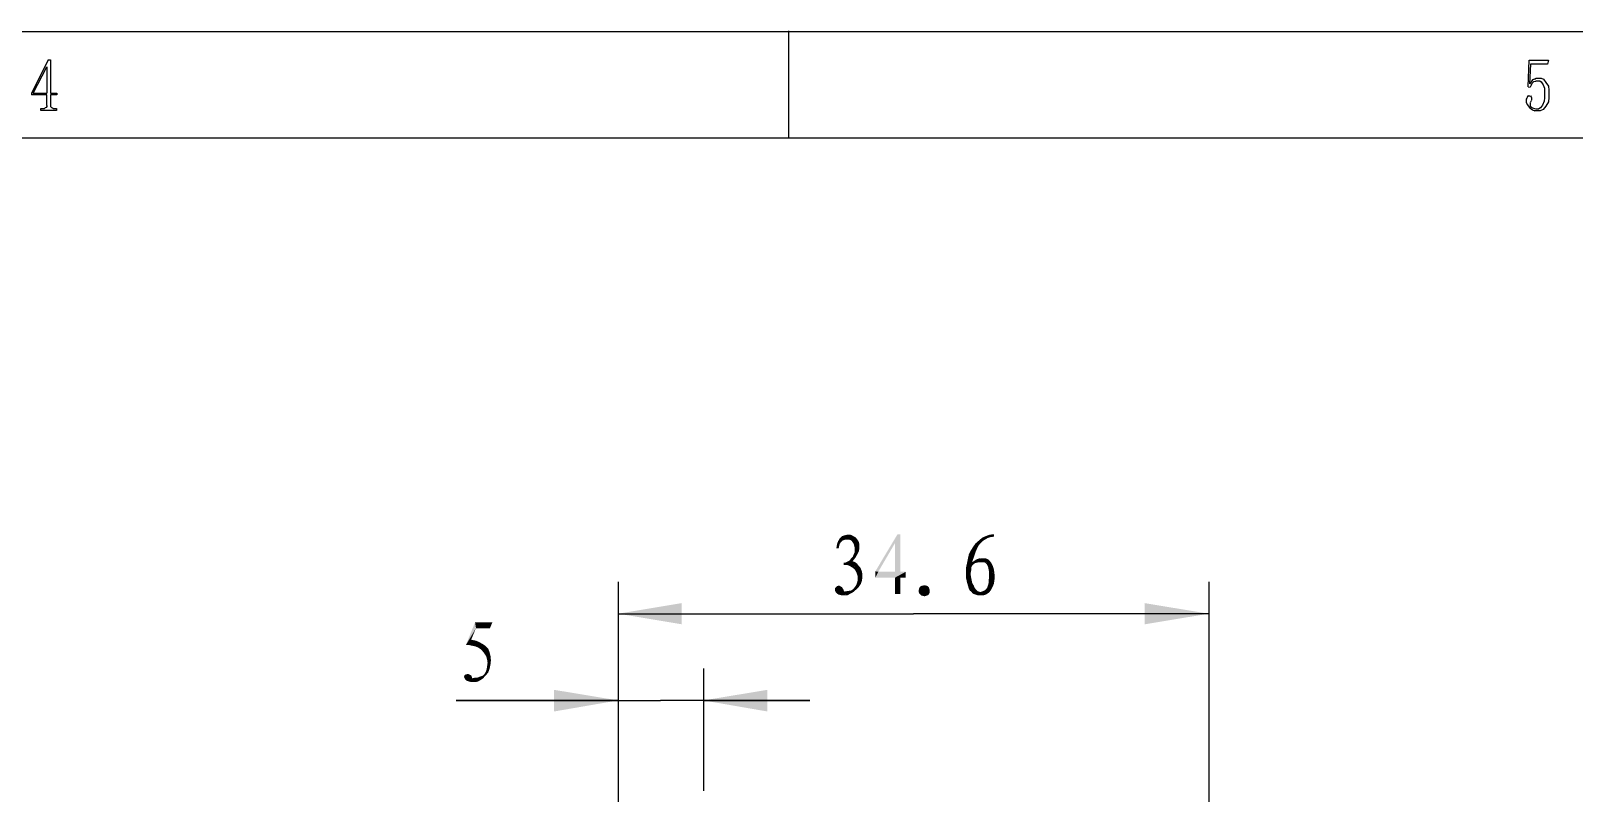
# Model space of a CAD drawing. Header units: millimetres. Extents: x 67 to 592, y -195 to 280.
# Drawn here: x 372.7 to 463.1, y 131.4 to 176.1 of the extents above; entities that cross this region are included whole.
import ezdxf

# ---------------------------------------------------------------- set-up
doc = ezdxf.new("R2010")
doc.units = ezdxf.units.MM
doc.layers.add('PDF_图层 1', color=7, linetype='Continuous', true_color=0x231f20)

msp = doc.modelspace()

# ---------------------------------------------------------------- linework, layer by layer
at = {"layer": 'PDF_图层 1', "color": 7, "lineweight": -3}
for points in [[(67.069, -195.181), (67.069, 176.049), (592.068, 176.049)], [(417.078, 176.077), (417.078, 169.812)], [(373.704, 174.384), (372.716, 172.409)], [(372.83, 172.437), (373.62, 173.961), (373.62, 172.437)], [(373.704, 174.384), (373.845, 174.384)], [(373.845, 174.384), (373.845, 172.437)], [(460.395, 172.804), (460.452, 174.356), (461.58, 174.356)], [(460.536, 174.13), (460.48, 172.973)], [(461.524, 174.13), (460.536, 174.13)], [(461.58, 174.356), (461.524, 174.13)], [(460.395, 172.804), (460.508, 172.776)], [(460.564, 173.086), (460.48, 172.973)], [(460.564, 172.888), (460.508, 172.775)], [(460.649, 173.199), (460.564, 173.086)], [(460.621, 173.001), (460.564, 172.889)], [(460.705, 173.086), (460.621, 173.001)], [(460.762, 173.256), (460.649, 173.199)], [(460.818, 173.114), (460.706, 173.086)], [(460.762, 173.255), (460.875, 173.312), (460.96, 173.312)], [(460.875, 173.142), (460.818, 173.114)], [(460.875, 173.142), (461.072, 173.142), (461.157, 173.086)], [(460.959, 173.312), (461.157, 173.312)], [(461.157, 173.312), (461.298, 173.255)], [(461.157, 173.086), (461.27, 172.917)], [(461.27, 172.917), (461.355, 172.719)], [(461.298, 173.256), (461.439, 173.058)], [(461.355, 172.719), (461.355, 172.55)], [(461.439, 173.058), (461.58, 172.832)], [(461.58, 172.832), (461.609, 172.606)], [(372.717, 172.409), (372.717, 172.324)], [(373.62, 171.703), (373.62, 172.324), (372.717, 172.324)], [(372.829, 172.437), (373.62, 172.437)], [(373.845, 172.437), (374.212, 172.437)], [(373.845, 172.324), (373.845, 171.703)], [(374.212, 172.324), (373.845, 172.324)], [(374.212, 172.437), (374.212, 172.324)], [(460.31, 172.127), (460.282, 172.07)], [(460.282, 172.07), (460.282, 171.901)], [(460.282, 171.901), (460.339, 171.76)], [(460.339, 172.183), (460.31, 172.127)], [(460.367, 172.24), (460.339, 172.183)], [(460.423, 172.268), (460.367, 172.239)], [(460.423, 172.268), (460.508, 172.268)], [(460.508, 171.873), (460.508, 171.816)], [(460.508, 171.816), (460.508, 171.703)], [(460.536, 172.268), (460.564, 172.211)], [(460.564, 171.986), (460.536, 171.901)], [(460.564, 172.211), (460.593, 172.155)], [(460.593, 172.155), (460.593, 172.098)], [(460.593, 172.099), (460.593, 172.014)], [(461.326, 171.957), (461.242, 171.731)], [(461.355, 172.155), (461.326, 171.957)], [(461.355, 172.55), (461.355, 172.155)], [(461.58, 171.929), (461.439, 171.675)], [(461.609, 172.183), (461.58, 171.929)], [(461.609, 172.607), (461.609, 172.183)], [(373.281, 171.421), (373.281, 171.534), (373.478, 171.534)], [(374.184, 171.421), (373.281, 171.421)], [(373.535, 171.562), (373.478, 171.534)], [(373.591, 171.59), (373.535, 171.562)], [(373.62, 171.647), (373.591, 171.59)], [(373.62, 171.703), (373.62, 171.647)], [(373.845, 171.703), (373.845, 171.647)], [(373.845, 171.647), (373.902, 171.59)], [(373.902, 171.59), (373.958, 171.562)], [(373.958, 171.562), (374.015, 171.534)], [(374.015, 171.534), (374.184, 171.534)], [(374.184, 171.534), (374.184, 171.421)], [(460.339, 171.76), (460.48, 171.59)], [(460.48, 171.59), (460.649, 171.449)], [(460.508, 171.703), (460.536, 171.647)], [(460.536, 171.647), (460.649, 171.562)], [(460.649, 171.562), (460.762, 171.534)], [(460.649, 171.449), (460.79, 171.393)], [(460.762, 171.534), (460.847, 171.506)], [(461.101, 171.393), (460.79, 171.393)], [(460.847, 171.506), (461.016, 171.506)], [(461.129, 171.562), (461.016, 171.506)], [(461.27, 171.478), (461.101, 171.393)], [(461.242, 171.732), (461.129, 171.562)], [(461.439, 171.675), (461.27, 171.477)], [(98.337, 169.813), (585.803, 169.813), (585.803, -188.916)], [(407.088, 143.794), (407.088, 123.335)], [(441.685, 143.794), (441.685, 115.913)], [(407.088, 141.932), (424.387, 141.932)], [(441.685, 141.932), (424.387, 141.932)], [(407.088, 138.715), (407.088, 123.335)], [(412.083, 138.715), (412.083, 131.547)], [(407.088, 136.852), (397.606, 136.852), (409.571, 136.852)], [(412.083, 136.852), (418.319, 136.852), (409.571, 136.852)]]:
    msp.add_lwpolyline(points, dxfattribs=at)
msp.add_open_spline([(407.088, 126.58), (407.088, 127.794), (407.088, 129.007), (407.088, 130.221), (407.088, 82.962), (407.088, 35.703), (407.088, -11.555), (407.088, -11.602), (407.088, -11.649), (407.088, -11.696), (407.128, -12.125), (407.503, -12.508), (407.935, -12.543), (407.972, -12.553), (408.01, -12.562), (408.047, -12.571)], degree=3, knots=[0, 0, 0, 0, 1, 1, 1, 2, 2, 2, 3, 3, 3, 4, 4, 4, 5, 5, 5, 5], dxfattribs=at)
at = {"layer": 'PDF_图层 1', "color": 7, "lineweight": -3, "transparency": 33554559}
for points in [[(373.62, 173.961), (373.62, 173.933), (373.648, 173.961), (373.648, 173.933)], [(460.508, 172.268), (460.508, 172.24), (460.536, 172.268), (460.536, 172.24)], [(460.536, 171.901), (460.536, 171.873), (460.564, 171.901), (460.564, 171.873)], [(460.593, 172.014), (460.593, 171.986), (460.621, 172.014), (460.621, 171.986)]]:
    msp.add_solid(points, dxfattribs=at)
at = {"layer": 'PDF_图层 1', "color": 7, "transparency": 33554559}
for points in [[(420.859, 146.475), (420.125, 146.39), (420.972, 146.419)], [(420.21, 146.475), (420.125, 146.39), (420.86, 146.475)], [(420.295, 146.503), (420.21, 146.475), (420.775, 146.531)], [(420.775, 146.531), (420.21, 146.475), (420.859, 146.475)], [(420.379, 146.531), (420.295, 146.503), (420.775, 146.531)], [(420.521, 146.56), (420.379, 146.531), (420.69, 146.56)], [(420.69, 146.56), (420.379, 146.531), (420.775, 146.531)], [(423.625, 146.588), (423.314, 146.08), (422.157, 144.415)], [(423.625, 146.588), (422.157, 144.415), (423.456, 146.588)], [(423.314, 146.08), (423.314, 144.386), (423.625, 146.588)], [(423.625, 146.588), (423.314, 144.386), (423.625, 144.386)], [(428.62, 146.475), (428.423, 146.39), (429.099, 146.447)], [(428.845, 146.56), (428.62, 146.475), (429.099, 146.588)], [(429.099, 146.588), (428.62, 146.475), (429.099, 146.447)], [(419.871, 145.77), (420.013, 145.77), (420.041, 145.911)], [(419.9, 145.939), (419.872, 145.77), (420.041, 145.911)], [(419.928, 146.08), (419.9, 145.938), (420.069, 146.023)], [(419.9, 145.939), (420.041, 145.911), (420.069, 146.023)], [(419.984, 146.193), (419.928, 146.08), (420.182, 146.165)], [(419.928, 146.08), (420.125, 146.108), (420.182, 146.165)], [(419.928, 146.08), (420.069, 146.023), (420.125, 146.108)], [(420.041, 146.306), (419.984, 146.193), (420.408, 146.277)], [(419.984, 146.193), (420.323, 146.249), (420.408, 146.277)], [(419.984, 146.193), (420.238, 146.221), (420.323, 146.249)], [(419.984, 146.193), (420.182, 146.165), (420.238, 146.221)], [(420.125, 146.39), (420.041, 146.306), (421.057, 146.334)], [(420.041, 146.306), (420.408, 146.277), (421.057, 146.334)], [(420.972, 146.419), (420.125, 146.39), (421.057, 146.334)], [(420.408, 146.277), (420.521, 146.277), (421.057, 146.334)], [(420.521, 146.277), (420.605, 146.277), (421.057, 146.334)], [(420.605, 146.277), (420.69, 146.249), (421.057, 146.334)], [(421.057, 146.334), (420.69, 146.249), (421.142, 146.221)], [(420.69, 146.249), (420.775, 146.192), (421.142, 146.221)], [(420.775, 146.193), (420.831, 146.108), (421.142, 146.221)], [(421.142, 146.221), (420.831, 146.108), (421.198, 146.108)], [(420.831, 146.108), (420.888, 146.023), (421.197, 146.108)], [(421.198, 146.108), (420.887, 146.023), (421.226, 145.967)], [(420.887, 146.023), (420.916, 145.911), (421.226, 145.967)], [(420.916, 145.911), (420.944, 145.798), (421.226, 145.967)], [(421.226, 145.967), (420.944, 145.798), (421.226, 145.798)], [(420.944, 145.798), (420.944, 145.657), (421.226, 145.798)], [(420.944, 145.657), (421.198, 145.6), (421.226, 145.798)], [(420.944, 145.657), (420.944, 145.516), (421.198, 145.6)], [(420.944, 145.516), (421.113, 145.431), (421.198, 145.6)], [(422.157, 144.415), (423.314, 146.08), (422.327, 144.387)], [(427.745, 145.628), (427.632, 145.403), (428.027, 145.544)], [(427.886, 145.854), (427.745, 145.628), (428.112, 145.742)], [(427.745, 145.628), (428.027, 145.544), (428.112, 145.741)], [(427.886, 145.854), (428.197, 145.911), (428.309, 146.052)], [(428.027, 146.052), (427.886, 145.854), (428.309, 146.052)], [(427.886, 145.854), (428.112, 145.742), (428.197, 145.911)], [(428.224, 146.221), (428.027, 146.052), (428.451, 146.193)], [(428.027, 146.052), (428.309, 146.052), (428.45, 146.193)], [(428.422, 146.39), (428.224, 146.221), (428.732, 146.362)], [(428.224, 146.221), (428.591, 146.277), (428.732, 146.362)], [(428.224, 146.221), (428.451, 146.193), (428.591, 146.277)], [(428.422, 146.39), (428.902, 146.419), (429.099, 146.447)], [(428.422, 146.39), (428.732, 146.362), (428.902, 146.419)], [(420.408, 144.923), (420.295, 144.782), (421.085, 144.866)], [(420.295, 144.923), (420.295, 144.782), (420.408, 144.923)], [(420.295, 144.782), (420.521, 144.782), (421.085, 144.866)], [(420.521, 144.979), (420.408, 144.923), (420.972, 144.951)], [(420.972, 144.951), (420.408, 144.923), (421.085, 144.866)], [(420.633, 145.036), (420.521, 144.979), (420.831, 145.008)], [(420.831, 145.007), (420.521, 144.98), (420.972, 144.951)], [(421.085, 144.866), (420.521, 144.782), (421.17, 144.754)], [(420.521, 144.782), (420.662, 144.725), (421.17, 144.754)], [(420.718, 145.149), (420.633, 145.036), (421, 145.233)], [(420.633, 145.036), (420.831, 145.008), (421, 145.233)], [(421.17, 144.753), (420.662, 144.726), (421.254, 144.669)], [(420.662, 144.725), (420.803, 144.64), (421.254, 144.669)], [(420.831, 145.262), (420.718, 145.149), (421, 145.234)], [(420.803, 144.64), (420.916, 144.556), (421.254, 144.669)], [(420.831, 145.262), (421, 145.234), (421.113, 145.431)], [(420.887, 145.403), (420.831, 145.262), (421.114, 145.43)], [(420.944, 145.516), (420.887, 145.403), (421.113, 145.431)], [(421.254, 144.669), (420.916, 144.556), (421.311, 144.556)], [(427.519, 144.866), (427.463, 144.612), (427.914, 144.838)], [(427.463, 144.612), (427.829, 144.754), (427.914, 144.838)], [(427.463, 144.612), (427.773, 144.64), (427.829, 144.754)], [(427.575, 145.149), (427.519, 144.867), (427.858, 145.064)], [(427.519, 144.866), (427.83, 144.951), (427.858, 145.064)], [(427.519, 144.866), (428.112, 144.923), (428.253, 144.951)], [(427.829, 144.951), (427.519, 144.866), (428.253, 144.951)], [(427.519, 144.866), (427.999, 144.895), (428.112, 144.923)], [(427.519, 144.866), (427.914, 144.838), (427.999, 144.895)], [(427.632, 145.403), (427.575, 145.149), (427.97, 145.375)], [(427.575, 145.149), (427.914, 145.205), (427.971, 145.375)], [(427.575, 145.149), (427.858, 145.064), (427.914, 145.205)], [(427.632, 145.403), (427.97, 145.375), (428.027, 145.544)], [(428.761, 145.12), (427.829, 144.951), (428.874, 145.008)], [(428.083, 145.12), (427.829, 144.951), (428.761, 145.12)], [(427.829, 144.951), (428.253, 144.951), (428.874, 145.008)], [(428.168, 145.149), (428.083, 145.121), (428.62, 145.177)], [(428.62, 145.177), (428.084, 145.12), (428.761, 145.12)], [(428.478, 145.177), (428.168, 145.149), (428.62, 145.177)], [(428.366, 145.177), (428.168, 145.149), (428.478, 145.177)], [(428.253, 145.177), (428.168, 145.149), (428.366, 145.177)], [(428.253, 144.951), (428.423, 144.951), (428.874, 145.008)], [(428.422, 144.951), (428.507, 144.951), (428.874, 145.008)], [(428.507, 144.951), (428.591, 144.923), (428.874, 145.008)], [(428.874, 145.007), (428.591, 144.923), (428.958, 144.895)], [(428.591, 144.923), (428.676, 144.838), (428.958, 144.895)], [(428.676, 144.838), (428.704, 144.782), (428.958, 144.895)], [(428.958, 144.895), (428.704, 144.782), (429.043, 144.725)], [(428.704, 144.782), (428.761, 144.669), (429.043, 144.725)], [(428.761, 144.669), (428.789, 144.528), (429.043, 144.726)], [(429.043, 144.725), (428.789, 144.528), (429.099, 144.528)], [(420.916, 144.556), (421, 144.443), (421.311, 144.556)], [(421.311, 144.556), (421, 144.443), (421.368, 144.415)], [(421, 144.443), (421.057, 144.331), (421.367, 144.415)], [(421.367, 144.415), (421.057, 144.331), (421.396, 144.245)], [(421.057, 144.331), (421.114, 144.161), (421.396, 144.245)], [(421.113, 143.851), (421.085, 143.738), (421.367, 143.851)], [(421.085, 143.737), (421.311, 143.681), (421.367, 143.85)], [(421.113, 144.161), (421.113, 144.02), (421.396, 144.048)], [(421.113, 144.02), (421.113, 143.851), (421.396, 144.048)], [(421.113, 143.851), (421.367, 143.851), (421.396, 144.048)], [(421.396, 144.245), (421.114, 144.161), (421.396, 144.048)], [(422.157, 144.415), (422.157, 144.048), (422.327, 144.387)], [(423.625, 144.386), (422.157, 144.048), (423.935, 144.386)], [(423.314, 144.386), (422.157, 144.048), (423.625, 144.386)], [(422.327, 144.386), (422.157, 144.048), (423.314, 144.386)], [(422.157, 144.048), (423.314, 144.048), (423.935, 144.386)], [(423.314, 144.048), (423.625, 144.048), (423.935, 144.386)], [(423.314, 144.048), (423.314, 143.089), (423.625, 144.048)], [(423.625, 144.048), (423.314, 143.089), (423.625, 143.089)], [(423.935, 144.386), (423.625, 144.048), (423.935, 144.048)], [(427.773, 144.64), (427.463, 144.613), (427.773, 144.556)], [(427.463, 144.612), (427.463, 144.331), (427.773, 144.556)], [(427.773, 144.556), (427.463, 144.33), (427.773, 144.471)], [(427.463, 144.331), (427.745, 144.331), (427.773, 144.472)], [(427.745, 144.331), (427.463, 144.048), (427.745, 144.189)], [(427.463, 144.331), (427.463, 144.048), (427.745, 144.331)], [(427.745, 144.189), (427.463, 144.048), (427.773, 144.02)], [(427.463, 144.048), (427.519, 143.794), (427.773, 144.02)], [(427.773, 144.02), (427.519, 143.794), (427.801, 143.879)], [(427.801, 143.879), (427.519, 143.794), (427.829, 143.737)], [(427.519, 143.794), (427.576, 143.597), (427.83, 143.737)], [(428.789, 144.528), (428.817, 144.386), (429.099, 144.528)], [(428.789, 143.879), (429.128, 143.851), (429.156, 144.105)], [(428.817, 144.02), (428.789, 143.879), (429.156, 144.104)], [(428.789, 143.879), (428.789, 143.737), (429.128, 143.851)], [(428.789, 143.737), (429.099, 143.681), (429.128, 143.85)], [(428.817, 144.386), (428.817, 144.218), (429.128, 144.33)], [(429.128, 144.331), (428.817, 144.218), (429.156, 144.104)], [(428.817, 144.218), (428.817, 144.02), (429.156, 144.105)], [(429.099, 144.528), (428.818, 144.386), (429.128, 144.331)], [(419.844, 143.484), (419.787, 143.427), (420.21, 143.484)], [(420.21, 143.484), (419.787, 143.427), (420.238, 143.427)], [(420.238, 143.427), (419.787, 143.314), (420.295, 143.343)], [(419.787, 143.427), (419.787, 143.314), (420.238, 143.427)], [(419.787, 143.286), (419.815, 143.229), (420.295, 143.343)], [(419.787, 143.314), (419.787, 143.286), (420.295, 143.342)], [(420.295, 143.343), (419.815, 143.23), (420.323, 143.23)], [(419.815, 143.23), (419.843, 143.173), (420.323, 143.23)], [(419.9, 143.54), (419.843, 143.483), (420.154, 143.512)], [(420.154, 143.512), (419.843, 143.484), (420.21, 143.484)], [(420.323, 143.23), (419.843, 143.173), (420.831, 143.173)], [(419.844, 143.173), (419.9, 143.117), (420.831, 143.173)], [(419.984, 143.568), (419.9, 143.54), (420.069, 143.568)], [(420.069, 143.568), (419.9, 143.54), (420.154, 143.512)], [(419.9, 143.117), (420.662, 143.089), (420.831, 143.173)], [(419.9, 143.117), (419.984, 143.06), (420.662, 143.089)], [(419.984, 143.06), (420.097, 143.032), (420.662, 143.088)], [(420.098, 143.032), (420.21, 143.004), (420.662, 143.089)], [(420.21, 143.004), (420.352, 143.004), (420.662, 143.089)], [(420.521, 143.258), (420.323, 143.23), (420.831, 143.173)], [(420.351, 143.004), (420.521, 143.004), (420.662, 143.089)], [(420.718, 143.286), (420.521, 143.258), (420.831, 143.173)], [(420.859, 143.371), (420.718, 143.286), (421.029, 143.343)], [(420.718, 143.286), (420.831, 143.173), (421.029, 143.343)], [(420.944, 143.484), (420.859, 143.371), (421.198, 143.512)], [(420.859, 143.371), (421.029, 143.343), (421.198, 143.512)], [(421.029, 143.597), (420.944, 143.484), (421.198, 143.512)], [(421.085, 143.737), (421.029, 143.596), (421.311, 143.681)], [(421.029, 143.597), (421.198, 143.512), (421.31, 143.681)], [(424.725, 143.427), (424.697, 143.314), (425.318, 143.399)], [(425.318, 143.399), (424.697, 143.314), (425.346, 143.314)], [(424.697, 143.314), (424.697, 143.201), (425.347, 143.314)], [(425.346, 143.314), (424.697, 143.201), (425.346, 143.201)], [(424.697, 143.201), (424.725, 143.117), (425.347, 143.201)], [(425.29, 143.484), (424.725, 143.427), (425.318, 143.399)], [(424.725, 143.117), (425.318, 143.117), (425.346, 143.201)], [(424.725, 143.117), (424.782, 143.06), (425.318, 143.117)], [(424.754, 143.484), (424.726, 143.427), (425.289, 143.484)], [(424.81, 143.54), (424.754, 143.483), (425.233, 143.54)], [(425.233, 143.54), (424.754, 143.483), (425.29, 143.483)], [(424.782, 143.06), (425.262, 143.032), (425.318, 143.117)], [(424.782, 143.06), (424.839, 143.004), (425.262, 143.032)], [(424.866, 143.568), (424.81, 143.54), (425.177, 143.568)], [(425.177, 143.568), (424.81, 143.54), (425.234, 143.54)], [(424.838, 143.004), (425.205, 143.004), (425.262, 143.032)], [(424.838, 143.004), (424.951, 142.976), (425.205, 143.004)], [(425.036, 143.597), (424.866, 143.568), (425.177, 143.568)], [(424.951, 142.976), (425.12, 142.976), (425.205, 143.004)], [(424.951, 142.976), (425.036, 142.948), (425.12, 142.976)], [(427.829, 143.737), (427.575, 143.596), (427.914, 143.596)], [(427.575, 143.597), (427.632, 143.399), (427.914, 143.597)], [(427.914, 143.597), (427.632, 143.399), (427.971, 143.455)], [(427.97, 143.455), (427.632, 143.399), (428.056, 143.343)], [(427.632, 143.399), (427.689, 143.286), (428.055, 143.342)], [(427.688, 143.286), (427.773, 143.229), (428.14, 143.258)], [(428.055, 143.343), (427.689, 143.286), (428.14, 143.258)], [(428.14, 143.258), (427.773, 143.23), (428.224, 143.23)], [(427.773, 143.23), (427.83, 143.145), (428.224, 143.23)], [(428.224, 143.23), (427.829, 143.145), (428.309, 143.201)], [(428.309, 143.201), (427.829, 143.145), (428.817, 143.173)], [(427.829, 143.145), (427.914, 143.088), (428.818, 143.173)], [(427.914, 143.089), (427.999, 143.06), (428.818, 143.173)], [(427.999, 143.06), (428.648, 143.06), (428.818, 143.173)], [(427.999, 143.06), (428.083, 143.032), (428.648, 143.06)], [(428.083, 143.032), (428.196, 143.004), (428.648, 143.06)], [(428.196, 143.004), (428.281, 143.004), (428.648, 143.06)], [(428.281, 143.004), (428.478, 143.004), (428.648, 143.06)], [(428.394, 143.23), (428.309, 143.201), (428.93, 143.314)], [(428.309, 143.201), (428.817, 143.173), (428.93, 143.314)], [(428.478, 143.258), (428.394, 143.23), (428.93, 143.314)], [(428.591, 143.314), (428.478, 143.258), (428.93, 143.314)], [(428.591, 143.314), (428.93, 143.314), (429.015, 143.484)], [(428.648, 143.371), (428.591, 143.314), (429.014, 143.483)], [(428.704, 143.455), (428.648, 143.371), (429.015, 143.483)], [(428.732, 143.54), (428.705, 143.455), (429.015, 143.483)], [(428.761, 143.625), (428.732, 143.54), (429.099, 143.681)], [(428.732, 143.54), (429.015, 143.483), (429.099, 143.681)], [(428.789, 143.737), (428.761, 143.625), (429.099, 143.681)], [(407.088, 141.932), (410.813, 141.311), (410.813, 142.552)], [(441.685, 141.932), (437.932, 142.552), (437.932, 141.311)], [(398.763, 141.085), (398.171, 140.097), (398.707, 141.424)], [(398.763, 141.085), (398.481, 140.408), (398.171, 140.097)], [(398.707, 141.424), (398.764, 141.085), (399.723, 141.424)], [(398.763, 141.085), (399.582, 141.085), (399.722, 141.424)], [(398.481, 140.407), (398.17, 140.097), (398.763, 140.351)], [(398.763, 140.352), (398.17, 140.098), (398.961, 140.266)], [(398.17, 140.098), (398.34, 140.098), (399.159, 140.154)], [(398.961, 140.266), (398.171, 140.098), (399.158, 140.154)], [(398.34, 140.098), (398.481, 140.069), (399.159, 140.154)], [(398.481, 140.069), (398.622, 140.041), (399.158, 140.153)], [(399.158, 140.153), (398.622, 140.041), (399.328, 140.041)], [(398.622, 140.041), (398.735, 140.013), (399.328, 140.041)], [(398.735, 140.012), (398.876, 139.956), (399.328, 140.041)], [(398.876, 139.956), (398.961, 139.899), (399.328, 140.041)], [(399.328, 140.041), (398.961, 139.899), (399.469, 139.899)], [(398.961, 139.899), (399.045, 139.843), (399.469, 139.899)], [(399.045, 139.843), (399.13, 139.759), (399.469, 139.9)], [(399.469, 139.899), (399.13, 139.758), (399.553, 139.702)], [(399.13, 139.759), (399.243, 139.617), (399.553, 139.702)], [(399.553, 139.702), (399.243, 139.618), (399.61, 139.476)], [(399.243, 139.618), (399.356, 139.448), (399.61, 139.476)], [(399.356, 139.448), (399.412, 139.251), (399.61, 139.476)], [(399.61, 139.477), (399.412, 139.25), (399.638, 139.194)], [(399.412, 139.251), (399.441, 139.054), (399.638, 139.194)], [(398.115, 138.348), (398.086, 138.319), (398.425, 138.348)], [(398.425, 138.348), (398.086, 138.319), (398.481, 138.319)], [(398.086, 138.319), (398.086, 138.291), (398.481, 138.319)], [(398.481, 138.319), (398.086, 138.291), (398.509, 138.263)], [(398.17, 138.376), (398.114, 138.348), (398.368, 138.376)], [(398.368, 138.376), (398.115, 138.348), (398.425, 138.348)], [(398.283, 138.404), (398.171, 138.376), (398.368, 138.376)], [(398.792, 138.178), (398.904, 138.207), (399.328, 138.319)], [(398.792, 138.178), (399.187, 138.15), (399.328, 138.319)], [(398.961, 138.235), (398.904, 138.207), (399.328, 138.319)], [(399.045, 138.263), (398.961, 138.235), (399.328, 138.319)], [(399.13, 138.291), (399.045, 138.263), (399.328, 138.319)], [(399.187, 138.319), (399.13, 138.291), (399.328, 138.319)], [(399.243, 138.376), (399.187, 138.319), (399.469, 138.461)], [(399.187, 138.319), (399.328, 138.319), (399.468, 138.461)], [(399.328, 138.517), (399.243, 138.376), (399.469, 138.461)], [(399.384, 138.658), (399.328, 138.517), (399.553, 138.686)], [(399.328, 138.517), (399.469, 138.461), (399.553, 138.686)], [(399.412, 138.856), (399.384, 138.658), (399.553, 138.686)], [(399.441, 139.053), (399.412, 138.856), (399.61, 138.94)], [(399.412, 138.856), (399.553, 138.686), (399.61, 138.94)], [(399.441, 139.053), (399.61, 138.94), (399.638, 139.194)], [(398.086, 138.291), (398.058, 138.235), (398.509, 138.263)], [(398.058, 138.235), (398.086, 138.178), (398.509, 138.263)], [(398.509, 138.263), (398.086, 138.178), (398.537, 138.15)], [(398.086, 138.178), (398.114, 138.122), (398.537, 138.15)], [(398.114, 138.122), (398.142, 138.065), (399.187, 138.15)], [(398.537, 138.15), (398.115, 138.122), (399.187, 138.15)], [(398.142, 138.065), (399.017, 138.037), (399.187, 138.15)], [(398.142, 138.065), (398.199, 138.009), (399.017, 138.037)], [(398.199, 138.009), (398.283, 137.981), (399.018, 138.037)], [(398.283, 137.981), (398.369, 137.953), (399.018, 138.037)], [(398.368, 137.953), (398.51, 137.925), (398.876, 137.953)], [(398.369, 137.953), (398.876, 137.953), (399.018, 138.037)], [(398.509, 137.924), (398.679, 137.924), (398.876, 137.953)], [(398.679, 138.178), (398.537, 138.15), (398.792, 138.178)], [(398.792, 138.178), (398.537, 138.15), (399.187, 138.15)], [(407.088, 136.852), (403.335, 137.473), (403.335, 136.203)], [(412.083, 136.852), (415.836, 136.203), (415.836, 137.473)]]:
    msp.add_solid(points, dxfattribs=at)

doc.saveas('drawing.dxf')
